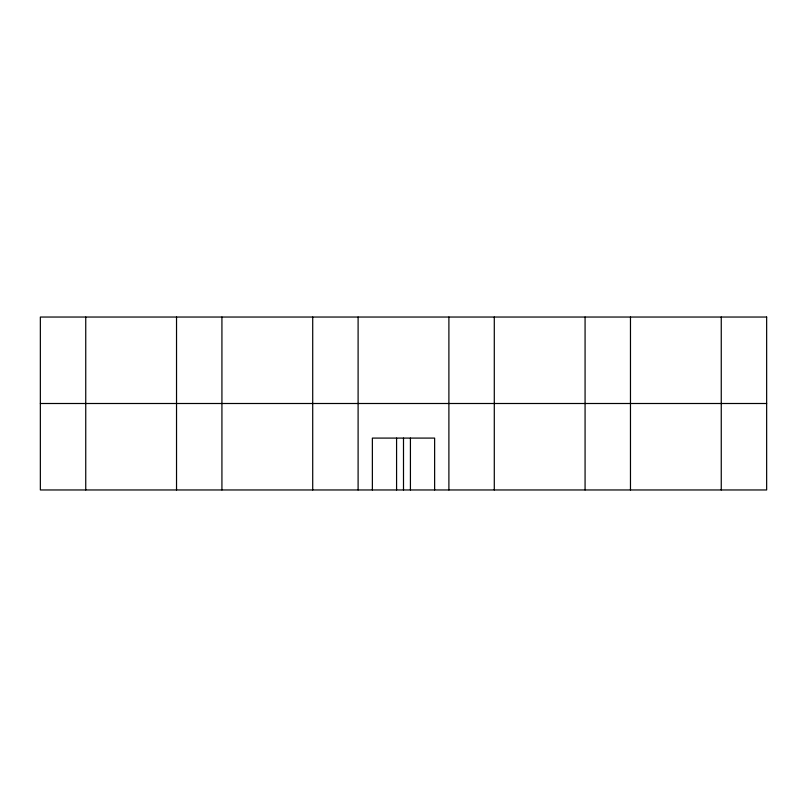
<?xml version="1.0" encoding="UTF-8"?>
<svg xmlns="http://www.w3.org/2000/svg" width="807" height="807" viewBox="0 0 807 807"><rect width="100%" height="100%" fill="white"/><g stroke="black" fill="none" stroke-linecap="round" stroke-linejoin="round"><path stroke-width="1.21" d="M40.35 403.5L766.65 403.5M721.256 317.04L721.256 489.96M630.469 317.04L630.469 489.96M585.075 317.04L585.075 489.96M494.288 317.04L494.288 489.96M448.894 317.04L448.894 489.96M434.63 489.96L434.63 438.09L372.37 438.09L372.37 489.96M410.42 438.09L410.42 489.96M403.5 438.09L403.5 489.96M396.58 438.09L396.58 489.96M358.106 317.04L358.106 489.96M312.713 317.04L312.713 489.96M221.925 317.04L221.925 489.96M176.531 317.04L176.531 489.96M85.744 317.04L85.744 489.96M766.65 317.04L40.35 317.04L40.35 489.96L766.65 489.96L766.65 317.04"/></g></svg>
